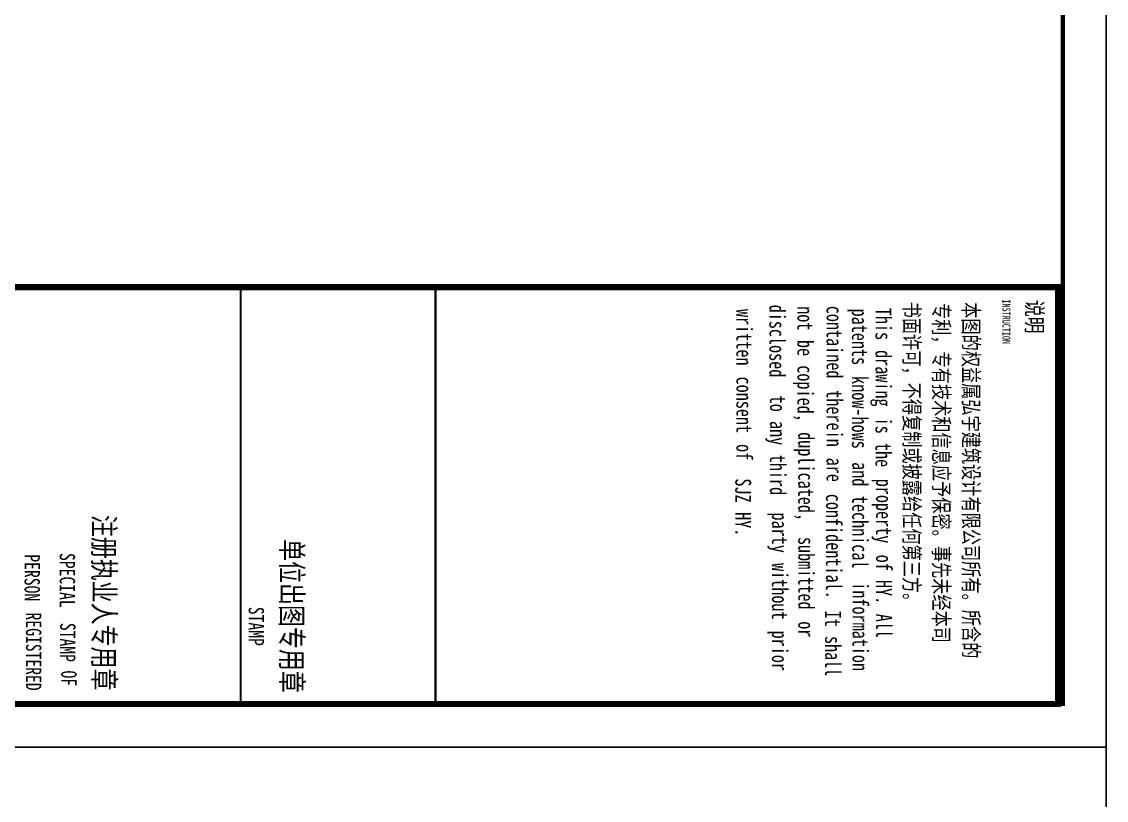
# Model space of a CAD drawing. Header units: millimetres. Extents: x 539196 to 807275, y 431843 to 1156631.
# Drawn here: x 637789 to 662803, y 935218 to 953188 of the extents above; entities that cross this region are included whole.
import ezdxf

# ---------------------------------------------------------------- set-up
doc = ezdxf.new("R2010")
doc.units = ezdxf.units.MM
doc.header["$MEASUREMENT"] = 0
doc.layers.add('PUB_TITLE', color=4, linetype='Continuous')
doc.layers.add('TK', color=9, linetype='Continuous')
doc.styles.add('-宋体', font='', dxfattribs={"width": 0.8})
doc.styles.get('-宋体').set_extended_font_data('SimSun')

# ---------------------------------------------------------------- blocks, each defined once
blk = doc.blocks.new('图签11')
for p, q in [((3661956, -366171), (3661956, -326171)), ((3668756, -336322), (3661956, -336322)), ((3661956, -336322), (3668756, -336322)), ((3668732, -339499), (3662780, -339499))]:
    blk.add_line(p, q)
at = {"const_width": 34}
for points in [[(3661956, -336322), (3668756, -336322)], [(3661956, -339499), (3668732, -339499)]]:
    blk.add_lwpolyline(points, dxfattribs=at)
at = {"layer": 'PUB_TITLE', "const_width": 100}
blk.add_lwpolyline([(3661956, -326171), (3668756, -326171), (3668756, -366170), (3661956, -366170)], close=True, dxfattribs=at)
at = {"style": '-宋体', "width": 0.75}
for s, height, p in [('INSTRUCTION', 129.15, (3662157, -327077)), ('单位出图专用章', 350, (3666068, -338838)), ('STAMP', 250, (3667171, -339368)), ('注册执业人专用章', 350, (3665672, -341901)), ('SPECIAL', 250, (3666293, -342449)), ('STAMP', 250, (3667433, -342442)), ('OF', 250, (3668211, -342424)), ('REGISTERED', 250, (3667264, -342999)), ('PERSON', 250, (3666315, -343023))]:
    blk.add_text(s, height=height, dxfattribs=at).set_placement(p)
at = {"layer": 'TK', "color": 9, "style": '-宋体', "width": 0.75}
blk.add_text('说明', height=265.8, dxfattribs=at).set_placement((3662166, -326686))
at = {"layer": 'TK', "style": '-宋体', "width": 0.75}
for s, height, p in [('本图的权益属弘宇建筑设计有限公司所有。所含的', 258.23, (3662201, -327716)), ('专利，专有技术和信息应予保密。事先未经本司', 258.23, (3662214, -328201)), ('书面许可，不得复制或披露给任何第三方。', 258.23, (3662193, -328683)), ('This', 258.2, (3662293, -329146)), ('drawing', 258.2, (3662982, -329146)), ('is', 258.2, (3664084, -329146)), ('the', 258.2, (3664497, -329146)), ('property', 258.2, (3665082, -329136)), ('of', 258.2, (3666321, -329136)), ('HY.', 258.2, (3666734, -329136)), ('All', 258.2, (3667285, -329136)), ('patents', 258.2, (3662305, -329530)), ('know-hows', 258.2, (3663407, -329530)), ('and', 258.2, (3664810, -329525)), ('technical', 258.2, (3665361, -329525)), ('information', 258.23, (3666770, -329521)), ('contained', 258.2, (3662259, -329943)), ('therein', 258.2, (3663637, -329943)), ('confidential.', 258.23, (3665327, -329953)), ('are', 258.2, (3664738, -329943)), ('It', 258.2, (3667234, -329968)), ('shall', 258.2, (3667647, -329968)), ('not', 258.2, (3662266, -330419)), ('be', 258.2, (3662817, -330419)), ('copied,', 258.2, (3663230, -330419)), ('duplicated,', 258.23, (3664322, -330407)), ('submitted', 258.2, (3666031, -330405)), ('or', 258.2, (3667408, -330405)), ('without', 258.2, (3666458, -330834)), ('prior', 258.2, (3667560, -330834)), ('disclosed', 258.2, (3662241, -330876)), ('to', 258.2, (3663726, -330866)), ('any', 258.2, (3664139, -330866)), ('third', 258.2, (3664690, -330866)), ('party', 258.2, (3665632, -330834)), ('written', 258.2, (3662312, -331414)), ('consent', 258.2, (3663414, -331414)), ('of', 258.2, (3664516, -331414)), ('SJZ', 258.2, (3665076, -331433)), ('HY.', 258.2, (3665627, -331433))]:
    blk.add_text(s, height=height, dxfattribs=at).set_placement(p)

msp = doc.modelspace()

# ---------------------------------------------------------------- linework, layer by layer
at = {"layer": 'PUB_TITLE'}
for points in [[(603402.6, 936443), (662802.6, 936443), (662802.6, 1020543), (603402.6, 1020543)], [(603402.6, 852343), (662802.6, 852343), (662802.6, 936443), (603402.6, 936443)]]:
    msp.add_lwpolyline(points, close=True, dxfattribs=at)
at = {"layer": 'PUB_TITLE', "const_width": 100}
msp.add_lwpolyline([(604402.6, 937443), (661802.6, 937443), (661802.6, 1018043), (604402.6, 1018043)], close=True, dxfattribs=at)

# ---------------------------------------------------------------- block references
at = {"xscale": 1.41428571427241, "yscale": 1.41428571427241, "zscale": 1.414285714285714, "rotation": 270}
msp.add_blockref('图签11', (1122986.5, 6126112.1), dxfattribs=at)

doc.saveas('drawing.dxf')
